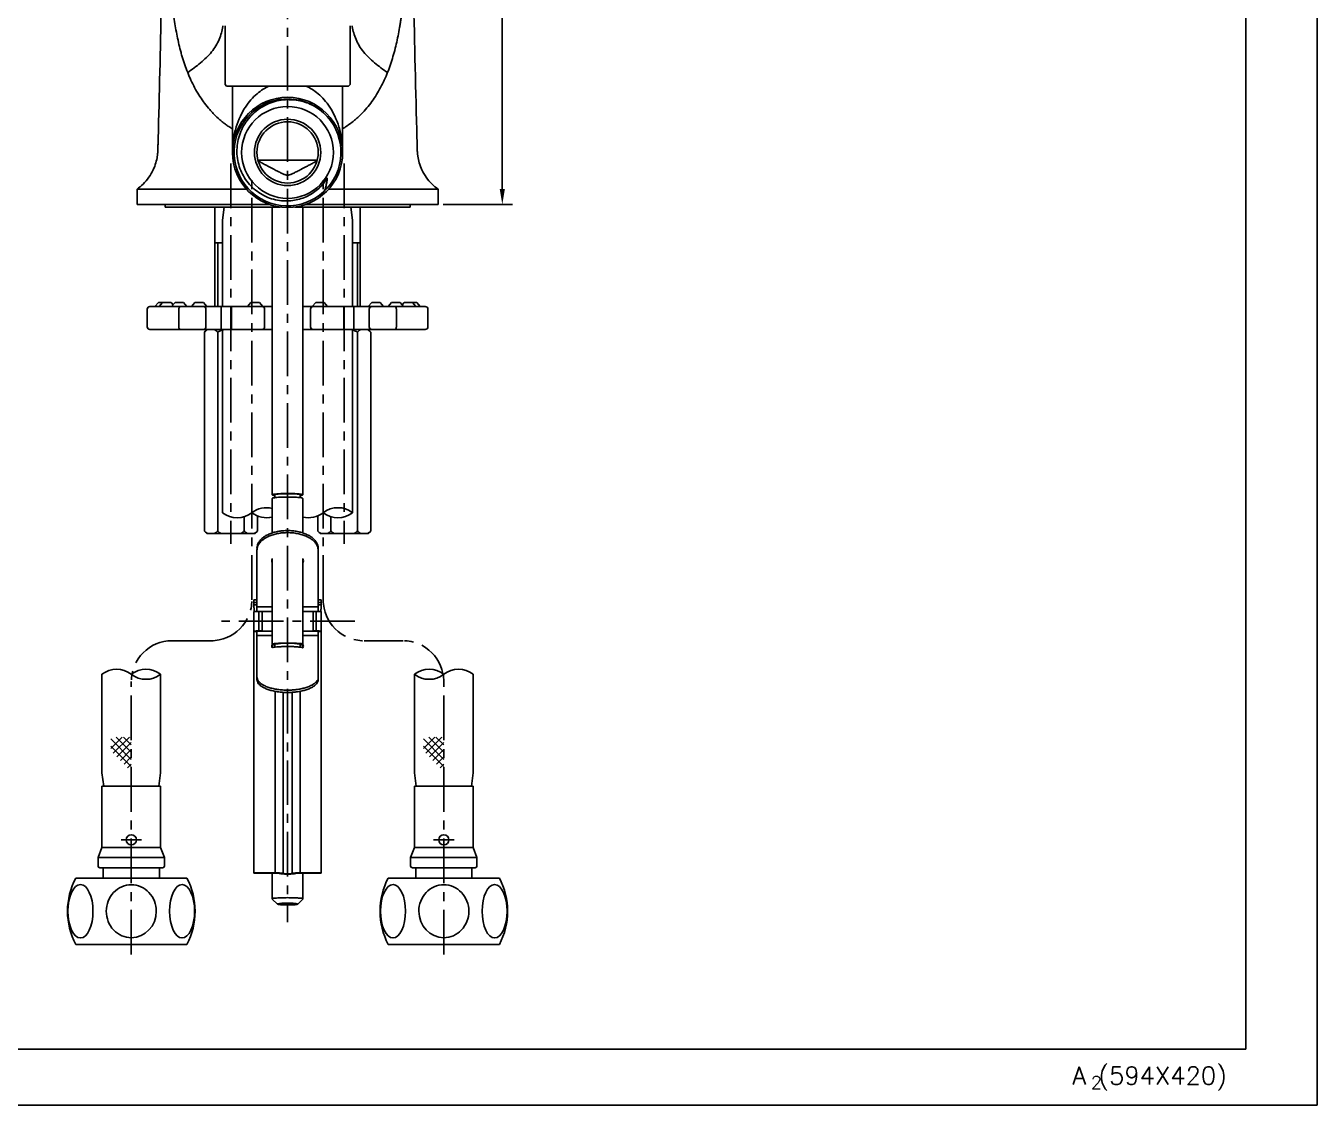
# Model space of a CAD drawing. Extents: x 2371 to 2965, y -1245 to -825.
# Drawn here: x 2711.9 to 2965, y -1245 to -1033.5 of the extents above; entities that cross this region are included whole.
import ezdxf

# ---------------------------------------------------------------- set-up
doc = ezdxf.new("R2010")
doc.units = 0
doc.header["$LTSCALE"] = 7
doc.header["$MEASUREMENT"] = 0
doc.linetypes.add('CENTER', pattern=[2, 1.25, -0.25, 0.25, -0.25])
doc.layers.get('0').update_dxf_attribs({"color": 2, "linetype": 'CONTINUOUS'})
for name, color, linetype in [('CL', 1, 'CENTER'), ('D', 2, 'CONTINUOUS'), ('DIM', 2, 'CONTINUOUS'), ('DWG', 7, 'CONTINUOUS')]:
    doc.layers.add(name, color=color, linetype=linetype)
doc.styles.add('GHS', font='ROMANS', dxfattribs={"bigfont": 'GHS'})

# ---------------------------------------------------------------- blocks, each defined once
blk = doc.blocks.new('BORDER')
for p, q in [((1.00000000000004, 0), (1.00000000000004, 1.00000000000004)), ((0, 0), (1.00000000000004, 0))]:
    blk.add_line(p, q)
blk = doc.blocks.new('양식')
at = {"color": 4}
for p, q in [((1768.000000906221, 385.9999992715987), (1768.000000906221, 10.99999927159865)), ((1768.000000906221, 10.99999927159865), (1219.000000906221, 10.99999927159865))]:
    blk.add_line(p, q, dxfattribs=at)
at = {"xscale": 594, "yscale": 420, "zscale": 594}
blk.add_blockref('BORDER', (1188.000000906221, -7.28401346350438e-07), dxfattribs=at)
at = {"color": 7, "style": 'GHS'}
for s, height, p in [('A (594X420)', 3.5, (1734.013847152984, 4.026903004543783)), ('2', 2.5, (1737.667529267826, 3.194927839217144))]:
    blk.add_text(s, height=height, dxfattribs=at).set_placement(p)

msp = doc.modelspace()

# ---------------------------------------------------------------- linework, layer by layer
at = {"color": 0}
for p, q in [((2751.244612387499, -1045.31826558998), (2750.9446123875, -1045.01826558998)), ((2763.194612387505, -1045.318265589981), (2751.244612387499, -1045.31826558998)), ((2763.194612387505, -1045.318265589982), (2775.144612387501, -1045.31826558998)), ((2775.144612387501, -1045.31826558998), (2775.4446123875, -1045.01826558998))]:
    msp.add_line(p, q, dxfattribs=at)
at = {"color": 2}
for p, q in [((2728.567092754683, -1175.086520610413), (2730.774804635183, -1172.878808729913)), ((2728.567092754683, -1173.249018512196), (2732.567398375145, -1177.249324132659)), ((2729.02282953979, -1176.044997387678), (2732.189018197555, -1172.878808729913)), ((2729.611096534773, -1172.878808729913), (2732.567398375145, -1175.835110570286)), ((2729.729936320976, -1176.752104168865), (2732.567398375145, -1173.914642114696)), ((2731.025310097146, -1172.878808729913), (2732.567398375145, -1174.420897007913)), ((2732.439523659519, -1172.878808729913), (2732.567398375145, -1173.006683445539)), ((2789.821455207714, -1175.08652061042), (2792.029167088214, -1172.87880872992)), ((2789.821455207714, -1173.249018512204), (2793.821760828177, -1177.249324132667)), ((2790.277191992822, -1176.044997387686), (2793.443380650587, -1172.87880872992)), ((2790.865458987804, -1172.87880872992), (2793.821760828177, -1175.835110570294)), ((2790.984298774008, -1176.752104168873), (2793.821760828177, -1173.914642114704)), ((2792.279672550178, -1172.87880872992), (2793.821760828177, -1174.42089700792)), ((2793.693886112551, -1172.87880872992), (2793.821760828177, -1173.006683445547)), ((2728.567092754683, -1174.663232074568), (2732.567398375145, -1178.663537695031)), ((2730.437043102163, -1177.459210950052), (2732.567398375145, -1175.328855677069)), ((2731.144149883349, -1178.166317731238), (2732.567398375145, -1176.743069239443)), ((2789.821455207714, -1174.663232074576), (2793.821760828177, -1178.663537695038)), ((2791.691405555194, -1177.45921095006), (2793.821760828177, -1175.328855677077)), ((2792.398512336381, -1178.166317731246), (2793.821760828177, -1176.743069239451)), ((2731.851256664536, -1178.873424512425), (2732.567398375145, -1178.157282801816)), ((2793.105619117568, -1178.873424512433), (2793.821760828177, -1178.157282801824)), ((2732.558363445723, -1179.580531293612), (2732.567398375145, -1179.571496364188)), ((2793.812725898754, -1179.58053129362), (2793.821760828177, -1179.571496364195))]:
    msp.add_line(p, q, dxfattribs=at)
at = {"linetype": 'CENTER'}
for p, q in [((2734.567398375133, -1193.000689768502), (2730.567398375133, -1193.000689768502)), ((2791.821760828175, -1193.000689768502), (2795.821760828175, -1193.000689768502))]:
    msp.add_line(p, q, dxfattribs=at)
for centre, start, end in [((2759.069872349648, -1132.614335749108), 76.1070435482028, 127.863174360758), ((2773.069872349648, -1132.614335749108), 52.13682563924206, 127.863174360758), ((2753.316200235635, -1125.21548157723), 232.193698396211, 307.9200471177276), ((2759.069872349648, -1125.218333528446), 232.1368256392421, 283.8929564517972), ((2767.319872349649, -1125.218333528446), 256.0993403016381, 307.8631743607579), ((2773.069872349648, -1125.218333528446), 232.1368256392421, 307.8631743607579), ((2729.692398375133, -1164.272975651974), 52.13682563924206, 127.863174360758), ((2735.442398375133, -1164.272975651974), 52.13682563908324, 127.863174360758), ((2735.442398375133, -1156.876973431312), 232.1368256392421, 307.8631743609167), ((2790.946760828175, -1164.272975651974), 52.13682563924206, 127.8631743609168), ((2790.946760828175, -1156.876973431312), 232.1368256390832, 307.8631743607579), ((2796.696760828175, -1164.272975651974), 52.13682563924206, 127.863174360758)]:
    msp.add_arc(centre, 4.684104739649618, start, end)
at = {"layer": 'CL'}
for p, q in [((2763.194618536636, -939.4356596024156), (2763.194566684336, -1209.137588050279)), ((2752.094566684336, -1060.518224943706), (2752.094566684336, -1135.018224943706)), ((2756.194872349648, -1146.000993392019), (2756.194872349649, -1062.973943349446)), ((2770.194872349649, -1146.000993392019), (2770.194872349649, -1062.973943349446)), ((2774.294566684336, -1060.518224943706), (2774.294566684336, -1135.018224943706)), ((2776.385909692942, -1150.158218306455), (2750.22124234248, -1150.158218306455)), ((2748.194872349648, -1154.000993392019), (2740.567398375134, -1154.000993392019)), ((2778.194872349649, -1154.000993392019), (2785.821760828173, -1154.000993392019)), ((2732.567398375135, -1215.500689768502), (2732.567398375134, -1162.000993392019)), ((2793.821760828173, -1215.500689768502), (2793.821760828173, -1162.000993392019))]:
    msp.add_line(p, q, dxfattribs=at)
for centre, start, end in [((2748.194872349648, -1146.000993392019), 270, 0), ((2778.194872349649, -1146.000993392019), 180, 270), ((2740.567398375134, -1162.000993392019), 90, 180), ((2785.821760828173, -1162.000993392019), 0, 90)]:
    msp.add_arc(centre, 8, start, end, dxfattribs=at)
at = {"layer": 'D'}
for p, q in [((2805.285331395488, -1065.518224943706), (2805.285331395488, -945.1877269159065)), ((2793.689081030236, -1068.518224943706), (2807.285331395488, -1068.518224943706)), ((2749.494566684336, -1088.518224943706), (2749.494566684336, -1076.018224943706)), ((2776.894566684336, -1088.518224943706), (2776.894566684336, -1076.018224943706))]:
    msp.add_line(p, q, dxfattribs=at)
msp.add_solid([(2804.785331395488, -1065.518224943706), (2805.785331395488, -1065.518224943706), (2805.285331395488, -1068.518224943706)], dxfattribs=at)
at = {"layer": 'DWG', "color": 0}
for p, q in [((2750.9446123875, -1033.518224943706), (2750.9446123875, -1045.01826558998)), ((2775.4446123875, -1033.518224943706), (2775.4446123875, -1045.01826558998))]:
    msp.add_line(p, q, dxfattribs=at)
at = {"layer": 'DWG'}
for p, q in [((2752.394566684336, -1045.318265589983), (2752.394566684336, -1058.318219284906)), ((2773.994566684335, -1045.31826558998), (2773.994566684336, -1058.318218893306)), ((2757.386673849136, -1059.818224943707), (2769.002459519536, -1059.818224943707)), ((2733.700275206236, -1065.518224943706), (2733.700275206236, -1068.518224943706)), ((2755.149712426836, -1065.518224943706), (2733.700275206236, -1065.518224943706)), ((2792.688962230236, -1065.518224943706), (2771.239419652136, -1065.518224943706)), ((2792.688962230236, -1068.518224943706), (2792.688962230236, -1065.518224943706)), ((2759.654528471136, -1068.518224943706), (2733.700156406236, -1068.518224943706)), ((2739.194566684336, -1068.518224943706), (2739.194566684336, -1069.018224943706)), ((2761.750823374136, -1069.018224943706), (2739.194566684336, -1069.018224943706)), ((2748.944566684336, -1088.518224943706), (2748.944566684336, -1069.018224943706)), ((2750.794872349648, -1069.018224943706), (2750.444872349649, -1071.616301155059)), ((2760.194566684336, -1069.018224943706), (2760.194566684336, -1125.416709196807)), ((2787.194566684336, -1069.018224943706), (2764.638305798536, -1069.018224943706)), ((2766.194566684336, -1069.018224943706), (2766.194566684336, -1125.416709196807)), ((2792.689081030236, -1068.518224943706), (2766.734620848136, -1068.518224943706)), ((2775.594872349649, -1069.018224943706), (2775.944872349649, -1071.616301155059)), ((2777.444566684336, -1088.518224943706), (2777.444566684336, -1069.018224943706)), ((2787.194566684336, -1068.518224943706), (2787.194566684336, -1069.018224943706)), ((2750.444872349649, -1071.616301155059), (2750.444872349649, -1088.518224943706)), ((2775.944872349648, -1071.616301155059), (2775.944872349649, -1088.518224943706)), ((2750.444872349649, -1076.018224943706), (2748.944566684336, -1076.018224943706)), ((2777.444566684336, -1076.018224943706), (2775.944872349648, -1076.018224943706)), ((2737.194566684336, -1088.518224943706), (2737.865846389336, -1087.718224943706)), ((2738.645955236936, -1087.718224943706), (2737.865846389336, -1087.718224943706)), ((2738.029383940336, -1088.518224943706), (2738.700663645236, -1087.718224943706)), ((2738.700753076736, -1087.718224943706), (2740.358014803836, -1087.718224943706)), ((2740.753164115936, -1088.189038975707), (2740.358104235336, -1087.718224943706)), ((2740.476944291636, -1088.518224943706), (2741.148223996636, -1087.718224943706)), ((2741.148509452036, -1087.718224943706), (2742.805379131236, -1087.718224943706)), ((2743.476944291636, -1088.518224943706), (2742.805664586736, -1087.718224943706)), ((2744.370450545336, -1088.518224943706), (2745.041730250236, -1087.718224943706)), ((2745.041890593136, -1087.718224943706), (2746.699010497436, -1087.718224943706)), ((2747.370450545336, -1088.518224943706), (2746.699170840336, -1087.718224943706)), ((2755.353500079336, -1088.518224943706), (2756.024779784336, -1087.718224943706)), ((2756.024940127236, -1087.718224943706), (2757.682060031536, -1087.718224943706)), ((2758.353500079336, -1088.518224943706), (2757.682220374436, -1087.718224943706)), ((2768.035633289336, -1088.518224943706), (2768.706912994336, -1087.718224943706)), ((2768.707073337236, -1087.718224943706), (2770.364193241536, -1087.718224943706)), ((2771.035633289336, -1088.518224943706), (2770.364353584436, -1087.718224943706)), ((2779.018682823436, -1088.518224943706), (2779.689962528336, -1087.718224943706)), ((2779.690122871336, -1087.718224943706), (2781.347242775636, -1087.718224943706)), ((2782.018682823436, -1088.518224943706), (2781.347403118536, -1087.718224943706)), ((2782.912189077136, -1088.518224943706), (2783.583468782036, -1087.718224943706)), ((2783.583754237536, -1087.718224943706), (2785.240623916636, -1087.718224943706)), ((2785.912189077136, -1088.518224943706), (2785.240909372136, -1087.718224943706)), ((2785.635969252736, -1088.189038975707), (2786.031029133436, -1087.718224943706)), ((2786.031118564936, -1087.718224943706), (2788.523286979436, -1087.718224943706)), ((2788.359749428436, -1088.518224943706), (2787.688469723536, -1087.718224943706)), ((2789.194566684336, -1088.518224943706), (2788.523286979436, -1087.718224943706)), ((2735.694566684336, -1092.518224943706), (2735.694566684336, -1089.018224943706)), ((2760.194566684336, -1088.518224943706), (2736.195768659736, -1088.518224943706)), ((2741.868036072136, -1089.018224943706), (2741.868036072136, -1092.518224943706)), ((2747.194566684336, -1089.018224943706), (2747.194566684336, -1092.518224943706)), ((2750.194566684336, -1093.018224943706), (2750.194566684336, -1088.518224943706)), ((2752.194566684336, -1093.018224943706), (2752.194566684336, -1088.518224943706)), ((2758.694566684336, -1092.518224943706), (2758.694566684336, -1089.018224943706)), ((2790.193407536936, -1088.518224943706), (2766.194566684336, -1088.518224943706)), ((2767.694566684336, -1092.518224943706), (2767.694566684336, -1089.018224943706)), ((2774.194566684336, -1093.018224943706), (2774.194566684336, -1088.518224943706)), ((2776.194566684336, -1093.018224943706), (2776.194566684336, -1088.518224943706)), ((2779.194566684336, -1092.518224943706), (2779.194566684336, -1089.018224943706)), ((2784.521097296636, -1092.518224943706), (2784.521097296636, -1089.018224943706)), ((2790.694566684336, -1092.518224943706), (2790.694566684336, -1089.018224943706)), ((2736.195768659736, -1093.018224943706), (2760.194566684336, -1093.018224943706)), ((2746.898414261636, -1093.518224943706), (2747.398414261636, -1093.018224943706)), ((2750.444872349649, -1093.018224943706), (2750.444872349649, -1128.916334638778)), ((2766.194566684336, -1093.018224943706), (2790.193407536936, -1093.018224943706)), ((2775.944872349648, -1093.018224943706), (2775.944872349648, -1128.916334638777)), ((2779.490719107036, -1093.518224943706), (2778.990719107036, -1093.018224943706)), ((2746.898414261636, -1132.518224943706), (2746.898414261636, -1093.518224943706)), ((2749.496490473036, -1132.518224943706), (2749.496490473036, -1093.518224943706)), ((2776.892642895736, -1132.518224943706), (2776.892642895736, -1093.518224943706)), ((2779.490719107036, -1132.518224943706), (2779.490719107036, -1093.518224943706)), ((2760.194566684336, -1126.114045485406), (2760.194566684336, -1132.869550200425)), ((2760.694566684336, -1125.970181882007), (2760.694566684336, -1125.416709196807)), ((2765.694566684336, -1125.970181882007), (2765.694566684336, -1125.416709196807)), ((2766.194566684336, -1126.114045485406), (2766.194566684336, -1132.869550200422)), ((2754.692678533375, -1132.518224943708), (2754.692678533375, -1129.696576424128)), ((2757.290754744676, -1132.518224943706), (2757.290754744676, -1129.551649334998)), ((2769.098414261636, -1132.518224943706), (2769.098414261636, -1129.551649334998)), ((2771.696490472937, -1132.518224943708), (2771.696490472937, -1129.696576424128)), ((2747.398414261636, -1133.018224943706), (2746.898414261636, -1132.518224943706)), ((2747.398480934636, -1133.018224943706), (2752.094566684335, -1133.018224943706)), ((2752.094602321975, -1133.018224943706), (2756.790688071776, -1133.018224943706)), ((2756.790754744676, -1133.018224943706), (2757.290754744676, -1132.518224943706)), ((2769.598414261636, -1133.018224943706), (2769.098414261636, -1132.518224943706)), ((2774.294566684337, -1133.018224943706), (2769.598480934535, -1133.018224943706)), ((2774.294566684337, -1133.018224943706), (2778.990652434136, -1133.018224943706)), ((2778.990719107036, -1133.018224943706), (2779.490719107036, -1132.518224943706)), ((2757.194566684336, -1148.250181637505), (2757.194566684336, -1136.259530678205)), ((2769.194566684336, -1136.259530678205), (2769.194566684336, -1148.250181637505)), ((2760.194566684336, -1137.908013900418), (2760.194566684336, -1155.402169609306)), ((2766.194566684336, -1137.908013900418), (2766.194566684336, -1155.402169609306)), ((2760.194566684336, -1140.758107547407), (2760.194566684336, -1154.704833320706)), ((2766.194566684336, -1140.758107547407), (2766.194566684336, -1154.704833320706)), ((2756.594566684336, -1145.991071483304), (2757.194566684336, -1145.991071483304)), ((2756.594566684336, -1145.991071483304), (2756.594566684336, -1147.287970617305)), ((2756.594566684336, -1146.482562709905), (2757.194566684336, -1146.482562709905)), ((2769.194566684336, -1145.991071483304), (2769.794566684336, -1145.991071483304)), ((2769.194566684336, -1146.482562709905), (2769.794566684336, -1146.482562709905)), ((2769.794566684336, -1145.991071483304), (2769.794566684336, -1147.287970617305)), ((2756.594566684336, -1146.979294474805), (2757.194566684336, -1146.979294474805)), ((2756.605880687736, -1148.316967219705), (2756.605880687736, -1152.147634155905)), ((2757.194566684336, -1147.388870497005), (2760.194566684336, -1147.388870497005)), ((2758.194566684336, -1148.242884838304), (2757.594566684336, -1148.242884838304)), ((2757.594566684336, -1148.242884838304), (2757.594566684336, -1152.073551774605)), ((2758.194566684336, -1152.125845220205), (2758.194566684336, -1148.242884838304)), ((2758.194566684336, -1148.295178284005), (2760.194566684336, -1148.295178284005)), ((2766.194566684336, -1147.388870497005), (2769.194566684336, -1147.388870497005)), ((2766.194566684336, -1148.295178284005), (2768.194566684336, -1148.295178284005)), ((2768.194566684336, -1152.125845220205), (2768.194566684336, -1148.242884838304)), ((2768.794566684336, -1148.242884838304), (2768.194566684336, -1148.242884838304)), ((2768.794566684336, -1152.073551774605), (2768.794566684336, -1148.242884838304)), ((2769.194566684336, -1146.979294474805), (2769.794566684336, -1146.979294474805)), ((2769.783252681036, -1152.147634155905), (2769.783252681036, -1148.316967219705)), ((2756.594566684336, -1152.169423091605), (2756.594566684336, -1199.540964696605)), ((2756.594566684336, -1152.169423091605), (2757.194566684336, -1152.169423091605)), ((2757.194566684336, -1152.125845220205), (2760.194566684336, -1152.125845220205)), ((2757.194566684336, -1161.598387343505), (2757.194566684336, -1152.125845220205)), ((2757.194566684336, -1152.944997264505), (2760.194566684336, -1152.944997264505)), ((2757.594566684336, -1152.073551774605), (2758.194566684336, -1152.073551774605)), ((2766.194566684336, -1152.125845220205), (2769.194566684336, -1152.125845220205)), ((2766.194566684336, -1152.944997264505), (2769.194566684336, -1152.944997264505)), ((2768.194566684336, -1152.073551774605), (2768.794566684336, -1152.073551774605)), ((2769.194566684336, -1152.125845220205), (2769.194566684336, -1161.598387343505)), ((2769.711081823336, -1152.169423091605), (2769.194566684336, -1152.169423091605)), ((2769.794566684336, -1152.169423091605), (2769.783252681036, -1152.169423091605)), ((2769.794566684336, -1199.540964696605), (2769.794566684336, -1152.169423091605)), ((2760.694566684336, -1155.258306005906), (2760.694566684336, -1154.704833320706)), ((2765.694566684336, -1155.258306005906), (2765.694566684336, -1154.704833320706)), ((2726.817398375134, -1160.574974541642), (2726.817398375133, -1179.90261355715)), ((2738.317398375136, -1160.574974541642), (2738.317398375137, -1179.90261355715)), ((2788.071760828172, -1160.574974541642), (2788.071760828171, -1179.90261355715)), ((2799.571760828174, -1160.574974541642), (2799.571760828175, -1179.90261355715)), ((2760.745085738203, -1163.913165817959), (2760.745076941636, -1199.488671251004)), ((2762.312759325377, -1164.106573346784), (2762.312750376936, -1199.600230601705)), ((2764.076391940177, -1164.106572223299), (2764.076382991736, -1199.600230601705)), ((2765.644065223704, -1163.913162493631), (2765.644056427136, -1199.488671251004)), ((2727.167398375133, -1182.500689768502), (2726.817398375133, -1179.90261355715)), ((2737.967398375136, -1182.500689768502), (2738.317398375137, -1179.90261355715)), ((2788.421760828172, -1182.500689768502), (2788.071760828171, -1179.90261355715)), ((2799.221760828174, -1182.500689768502), (2799.571760828175, -1179.90261355715)), ((2726.817398375133, -1194.500689768502), (2726.817398375133, -1182.500689768502)), ((2726.817398375133, -1182.500689768502), (2732.567398375133, -1182.500689768502)), ((2738.317398375135, -1182.500689768502), (2732.567398375135, -1182.500689768502)), ((2738.317398375135, -1194.500689768502), (2738.317398375135, -1182.500689768502)), ((2788.071760828173, -1182.500689768502), (2793.821760828173, -1182.500689768502)), ((2788.071760828173, -1194.500689768502), (2788.071760828173, -1182.500689768502)), ((2799.571760828175, -1182.500689768502), (2793.821760828175, -1182.500689768502)), ((2799.571760828175, -1194.500689768502), (2799.571760828175, -1182.500689768502)), ((2726.067398375133, -1196.500689768502), (2726.817398375133, -1194.500689768502)), ((2726.817398375133, -1194.500689768502), (2732.567398375133, -1194.500689768502)), ((2738.317398375135, -1194.500689768502), (2732.567398375135, -1194.500689768502)), ((2739.067398375135, -1196.500689768502), (2738.317398375135, -1194.500689768502)), ((2787.321760828173, -1196.500689768502), (2788.071760828173, -1194.500689768502)), ((2788.071760828173, -1194.500689768502), (2793.821760828173, -1194.500689768502)), ((2799.571760828175, -1194.500689768502), (2793.821760828175, -1194.500689768502)), ((2800.321760828175, -1196.500689768502), (2799.571760828175, -1194.500689768502)), ((2726.067398375133, -1198.150689768502), (2726.067398375133, -1196.500689768502)), ((2726.067398375133, -1196.500689768502), (2732.567398375133, -1196.500689768502)), ((2739.067398375135, -1196.500689768502), (2732.567398375135, -1196.500689768502)), ((2739.067398375135, -1198.150689768502), (2739.067398375135, -1196.500689768502)), ((2787.321760828173, -1196.500689768502), (2793.821760828173, -1196.500689768502)), ((2787.321760828173, -1198.150689768502), (2787.321760828173, -1196.500689768502)), ((2800.321760828175, -1196.500689768502), (2793.821760828175, -1196.500689768502)), ((2800.321760828175, -1198.150689768502), (2800.321760828175, -1196.500689768502)), ((2726.417398375133, -1198.500689768502), (2732.567398375133, -1198.500689768502)), ((2727.067398375132, -1200.500689768502), (2727.067398375133, -1198.500689768502)), ((2727.067398375133, -1198.500689768502), (2732.567398375133, -1198.500689768502)), ((2738.067398375135, -1198.500689768502), (2732.567398375135, -1198.500689768502)), ((2738.717398375135, -1198.500689768502), (2732.567398375135, -1198.500689768502)), ((2738.067398375135, -1200.500689768502), (2738.067398375135, -1198.500689768502)), ((2760.745076941636, -1199.488671251004), (2756.594566684336, -1199.488671251004)), ((2756.594566684336, -1199.540964696605), (2760.745076941636, -1199.540964696605)), ((2760.194569758894, -1199.540964696605), (2760.194572891945, -1204.603951174433)), ((2769.794566684336, -1199.488671251004), (2765.644056427136, -1199.488671251004)), ((2765.644056427136, -1199.540964696605), (2769.794566684336, -1199.540964696605)), ((2766.194569758895, -1199.540964696605), (2766.194572891945, -1204.603951174433)), ((2787.671760828173, -1198.500689768502), (2793.821760828173, -1198.500689768502)), ((2788.321760828173, -1198.500689768502), (2793.821760828173, -1198.500689768502)), ((2788.321760828173, -1200.500689768502), (2788.321760828173, -1198.500689768502)), ((2799.971760828175, -1198.500689768502), (2793.821760828175, -1198.500689768502)), ((2799.321760828175, -1198.500689768502), (2793.821760828175, -1198.500689768502)), ((2799.321760828176, -1200.500689768502), (2799.321760828175, -1198.500689768502)), ((2732.567398375133, -1200.500689768502), (2721.667801607496, -1200.500689768502)), ((2743.466995142772, -1200.500689768502), (2732.567398375135, -1200.500689768502)), ((2782.922164060536, -1200.500689768502), (2793.821760828173, -1200.500689768502)), ((2793.821760828175, -1200.500689768502), (2804.721357595812, -1200.500689768502)), ((2760.206076346245, -1204.626826592733), (2761.202241861546, -1205.615396151433)), ((2766.183069437745, -1204.626826592733), (2765.186903922445, -1205.615396151433)), ((2732.567398375133, -1213.500689768502), (2721.667801607496, -1213.500689768502)), ((2743.466995142772, -1213.500689768502), (2732.567398375135, -1213.500689768502)), ((2782.922164060536, -1213.500689768502), (2793.821760828173, -1213.500689768502)), ((2793.821760828175, -1213.500689768502), (2804.721357595812, -1213.500689768502))]:
    msp.add_line(p, q, dxfattribs=at)
for centre, radius in [((2763.194566684336, -1058.318224943707), 10.8), ((2763.194566684336, -1058.318224943707), 9), ((2763.194566684336, -1058.318224943707), 6.5), ((2763.194566684336, -1058.318224943707), 6), ((2732.567398375133, -1193.000689768503), 1), ((2793.821760828175, -1193.000689768503), 1)]:
    msp.add_circle(centre, radius, dxfattribs=at)
for centre, radius, start, end in [((2763.194566684336, -1058.318224943707), 10.4775, 59.89593894479062, 59.39299545240872), ((2736.194566684336, -1089.018224943706), 0.5, 90, 180), ((2746.694566684336, -1089.018224943706), 0.5, 0, 90), ((2758.194566684336, -1089.018224943706), 0.5, 0, 90), ((2768.194566684336, -1089.018224943706), 0.5, 90, 180), ((2779.694566684336, -1089.018224943706), 0.5, 90, 180), ((2790.194566684336, -1089.018224943706), 0.5, 0, 90), ((2736.194566684336, -1092.518224943706), 0.5, 180, 270), ((2746.694566684336, -1092.518224943706), 0.5, 270, 0), ((2758.194566684336, -1092.518224943706), 0.5, 270, 0), ((2768.194566684336, -1092.518224943706), 0.5, 180, 270), ((2779.694566684336, -1092.518224943706), 0.5, 180, 270), ((2790.194566684336, -1092.518224943706), 0.5, 270, 0), ((2726.417398375133, -1198.150689768503), 0.35, 180, 270), ((2738.717398375135, -1198.150689768503), 0.35, 270, 0), ((2787.671760828173, -1198.150689768503), 0.35, 180, 270), ((2799.971760828175, -1198.150689768503), 0.35, 270, 0), ((2734.067398375133, -1207.000689768503), 14, 152.3359955038393, 180), ((2731.067398375135, -1207.000689768503), 14, 0, 27.66400449616068), ((2795.321760828173, -1207.000689768503), 14, 152.3359955038393, 180), ((2792.321760828175, -1207.000689768503), 14, 0, 27.66400449616068), ((2734.067398375133, -1207.000689768502), 14, 180, 207.6640044961607), ((2731.067398375135, -1207.000689768502), 14, 332.3359955038393, 0), ((2795.321760828173, -1207.000689768502), 14, 180, 207.6640044961607), ((2792.321760828175, -1207.000689768502), 14, 332.3359955038393, 0)]:
    msp.add_arc(centre, radius, start, end, dxfattribs=at)
for centre, major_axis, ratio, start_param, end_param in [((2722.608106231613, -1207.000689768502), (4.547473508864641e-13, 5.231752757552499), 0.4681967700493851, 4.712388980384687, 7.85398163397448), ((2732.567398375134, -1207.000689768502), (-1.318333380983948e-12, 5.196152422706746), 0.9428090415820347, -3.61932706027801e-13, 1.57079632679457), ((2783.862468684652, -1207.000689768502), (0, 5.231752757552499), 0.4681967700494286, 4.71238898038469, 7.853981633974483), ((2793.821760828173, -1207.000689768502), (-1.155511329946169e-13, 5.196152422706746), 0.9428090415820347, -2.353672812205332e-14, 1.570796326794876), ((2732.567398375135, -1207.000689768502), (1.250053166032675e-12, 5.196152422706746), 0.9428090415820347, 3.141592653590048, 4.712388980384916), ((2742.526690518656, -1207.000689768502), (0, -5.231752757552385), 0.4681967700494387, 4.71238898038469, 7.853981633974483), ((2793.821760828174, -1207.000689768502), (4.727091804324917e-14, 5.196152422706746), 0.9428090415820347, 3.141592653589709, 4.712388980384633), ((2803.781052971695, -1207.000689768504), (-4.547473508864641e-13, -5.231752757552385), 0.4681967700493953, 4.712388980384687, 7.85398163397448)]:
    msp.add_ellipse(centre, major_axis=major_axis, ratio=ratio, start_param=start_param, end_param=end_param, dxfattribs=at)
at = {"layer": 'DWG', "extrusion": (0, 0, -1)}
for centre, major_axis, ratio, start_param, end_param in [((2732.567398375135, -1207.000689768502), (1.155511329946169e-13, 5.196152422706746), 0.9428090415820347, -2.353672812205332e-14, 1.570796326794876), ((2742.526690518656, -1207.000689768502), (0, 5.231752757552499), 0.4681967700494286, 4.71238898038469, 7.853981633974483), ((2793.821760828174, -1207.000689768502), (1.318333380983948e-12, 5.196152422706746), 0.9428090415820347, -3.61932706027801e-13, 1.57079632679457), ((2803.781052971695, -1207.000689768502), (-4.547473508864641e-13, 5.231752757552499), 0.4681967700493851, 4.712388980384687, 7.85398163397448), ((2722.608106231613, -1207.000689768504), (4.547473508864641e-13, -5.231752757552385), 0.4681967700493953, 4.712388980384687, 7.85398163397448), ((2732.567398375134, -1207.000689768502), (-4.727091804324917e-14, 5.196152422706746), 0.9428090415820347, 3.141592653589709, 4.712388980384633), ((2783.862468684652, -1207.000689768502), (0, -5.231752757552385), 0.4681967700494387, 4.71238898038469, 7.853981633974483), ((2793.821760828173, -1207.000689768502), (-1.250053166032675e-12, 5.196152422706746), 0.9428090415820347, 3.141592653590048, 4.712388980384916)]:
    msp.add_ellipse(centre, major_axis=major_axis, ratio=ratio, start_param=start_param, end_param=end_param, dxfattribs=at)
at = {"layer": 'DWG'}
for points in [[(2738.934544208336, -979.0224899516065), (2738.815862653036, -1003.696760783507), (2738.451409003236, -1029.492531760706), (2737.830041750336, -1055.592611562907)], [(2788.559195479436, -1055.592634684006), (2787.904860773136, -1027.716616469806), (2787.557350228036, -1001.927105407606), (2787.454704170936, -979.0482511540065)], [(2741.722208982736, -1036.356268778906), (2741.393438084036, -1034.729388782906), (2741.112638161236, -1033.098273667006), (2740.867719292436, -1031.415251825206), (2740.663407315436, -1029.744612398307)], [(2785.805808553536, -1028.914568991506), (2785.623298290236, -1030.553786177006), (2785.519294423736, -1031.369017118707), (2785.401473322836, -1032.214878313406), (2785.274881219436, -1033.055892050606), (2785.143240686536, -1033.860925642606), (2784.840601100436, -1035.491062376806)], [(2750.529204832736, -1033.519213728807), (2750.510259350036, -1033.639883861906), (2750.228518464236, -1034.914307447807), (2749.778014472436, -1036.185967326506), (2749.138222985036, -1037.427687041406), (2748.306516388636, -1038.617482165206), (2747.291660329136, -1039.737584585806), (2746.130096712736, -1040.781899421406), (2743.616246222036, -1042.667368716606)], [(2775.859996324365, -1033.519213728807), (2775.878941807065, -1033.639883861906), (2776.160682692865, -1034.914307447807), (2776.611186684665, -1036.185967326506), (2777.250978172065, -1037.427687041406), (2778.082684768465, -1038.617482165206), (2779.097540827965, -1039.737584585806), (2780.259104444365, -1040.781899421406), (2782.772954935065, -1042.667368716606)], [(2743.616260247136, -1042.667664764206), (2743.048506855436, -1041.140426209007), (2742.789274630936, -1040.361480598106), (2742.544241127136, -1039.567725734406), (2742.315077525936, -1038.767640254406), (2742.103107689136, -1037.968775199506), (2741.722213476336, -1036.356267797207)], [(2784.840525653236, -1035.491047300806), (2784.486878209336, -1037.127832113106), (2784.084520472836, -1038.720227061106), (2783.615662881236, -1040.319014478506), (2783.087743195136, -1041.869262298907), (2782.492745041336, -1043.378043386406), (2781.806523925036, -1044.876972959306), (2781.046923125336, -1046.307625138407), (2780.201484987936, -1047.673045649706), (2779.255656126136, -1048.984327994906), (2778.220463198536, -1050.209405844907), (2777.086095940736, -1051.352371559706), (2776.490848507936, -1051.883719718506), (2775.872564733236, -1052.390055121206), (2774.552141047636, -1053.336886468406), (2773.995399317236, -1053.689071020706)], [(2746.696796282336, -1048.379979793906), (2745.792828815136, -1047.025801197507), (2744.984148015736, -1045.621215328707), (2744.259062179336, -1044.161860015506), (2743.616283716036, -1042.667655300206)], [(2752.393536331436, -1053.713363879006), (2751.857563865336, -1053.376377868507), (2751.177765411436, -1052.911866698606), (2750.553999898136, -1052.442802892806), (2749.934348134436, -1051.933772020807), (2748.741356749736, -1050.817686215207), (2748.189184572236, -1050.231514818307), (2747.671042780736, -1049.636620060807), (2746.696753874036, -1048.380010452807)], [(2763.194566684336, -1047.980111598806), (2761.526430692436, -1048.158612710206), (2759.914208599536, -1048.604003619507), (2758.392079791036, -1049.307835349307), (2757.015049180936, -1050.243885571007), (2755.805497977636, -1051.396487807406), (2754.799635669836, -1052.736206043406), (2754.036629639736, -1054.207200134407), (2753.530208661436, -1055.766287825606), (2753.284206645836, -1057.406895970707), (2753.314935083636, -1059.072314995007), (2753.619985273036, -1060.693433990906), (2754.178505591336, -1062.214215925706), (2754.975735380936, -1063.616929771906), (2755.998381334236, -1064.875171975506), (2757.209595816036, -1065.941604949207), (2758.570572413436, -1066.786858422407), (2760.059856357836, -1067.397432894207), (2761.617347333036, -1067.748862379806), (2763.194566684336, -1067.836604430906)], [(2768.529150602236, -1049.300452454206), (2767.269361481736, -1048.703330431706), (2765.936175132736, -1048.278147706606), (2764.565404530036, -1048.036509242206), (2763.194566684336, -1047.980111598806)], [(2737.777060573436, -1057.672524581707), (2737.767930129736, -1057.889904804606), (2737.753535382036, -1058.201448197007), (2737.724665934836, -1058.565075845607), (2737.708282242336, -1058.716140946007)], [(2737.830084552636, -1055.592611934306), (2737.813246755136, -1056.234279719107), (2737.790766323836, -1057.141052452406), (2737.776252849136, -1057.672493482906)], [(2788.612983280836, -1057.672056847106), (2788.598435643736, -1057.139456809407), (2788.576034899836, -1056.236016301106), (2788.559154351836, -1055.592636523206)], [(2788.680946358436, -1058.715455214606), (2788.664440824736, -1058.563127780407), (2788.635672048636, -1058.200329662406), (2788.621295365536, -1057.889145760206), (2788.612219788936, -1057.672086567007)], [(2737.667844187636, -1059.065445898907), (2737.385511475436, -1060.334746772807), (2736.849015498236, -1061.747419926606), (2736.018204550436, -1063.179620700907), (2734.866565001336, -1064.539927489606), (2733.700235108836, -1065.518168606206)], [(2737.708408527236, -1058.716139668406), (2737.707715684136, -1058.722443500207), (2737.694165739336, -1058.845619655106), (2737.680422865136, -1058.963482783807), (2737.666370781136, -1059.065233045407)], [(2768.968820696436, -1059.948559450607), (2768.219380286236, -1060.375022399807), (2767.543972102436, -1060.748384546306), (2766.936586235436, -1061.075371859406), (2766.390995472936, -1061.362661639206), (2765.901347977236, -1061.616159609006), (2765.462210406336, -1061.840666858006), (2765.068401901636, -1062.039804289107), (2764.714680126536, -1062.216146262706), (2764.395564086436, -1062.371297600107), (2764.106279606836, -1062.505270252306), (2763.844337908936, -1062.615499797006), (2763.607611739736, -1062.697807117506), (2763.393858641236, -1062.747820833506), (2763.194655572836, -1062.764377363106), (2762.995466345936, -1062.747851957007), (2762.781740374836, -1062.697872059807), (2762.545029983936, -1062.615591213206), (2762.283085994936, -1062.505373758306), (2761.993792744536, -1062.371404157007), (2761.674665213436, -1062.216250871307), (2761.320941573536, -1062.039909879306), (2760.927133616836, -1061.840773961106), (2760.487989237936, -1061.616264410007), (2759.998328687736, -1061.362761153707), (2759.452715941636, -1061.075461642107), (2758.845298231836, -1060.748459200406), (2758.169838052436, -1060.375070030806), (2757.420312672336, -1059.948559450607)], [(2788.722865006836, -1059.064519690407), (2788.708766028036, -1058.962391680306), (2788.695082990436, -1058.845022707606), (2788.681575916336, -1058.722237581206), (2788.680829740836, -1058.715452820506)], [(2788.690781930536, -1059.051590821907), (2788.693101468936, -1059.052069136706), (2788.713798395336, -1059.057830615006), (2788.719665935436, -1059.060713104107), (2788.722552509336, -1059.063596252706), (2788.722757662336, -1059.064526045306)], [(2792.689001455736, -1065.518169841607), (2791.520733022636, -1064.537689855906), (2790.370398782836, -1063.178057514306), (2789.540281177236, -1061.746711460007), (2789.003970666836, -1060.334733124706), (2788.721436719736, -1059.064726853206)], [(2763.194566684336, -1067.836604430906), (2764.536655881736, -1067.704077595507), (2765.857863632236, -1067.378680334306), (2767.116329786436, -1066.867823987807), (2768.273266856936, -1066.191147082406), (2769.308810103036, -1065.368156104506), (2770.215357886536, -1064.409627646907), (2770.980292581236, -1063.326921745206)], [(2770.980292581236, -1063.326921745206), (2770.875072212136, -1064.183412133307), (2770.679760307936, -1065.056280908206), (2770.392595355836, -1065.931791092107)], [(2741.868036072136, -1089.018224943706), (2741.897552177436, -1088.826883209907), (2741.981606928336, -1088.664671532106), (2742.107403738636, -1088.556285167906), (2742.255791174136, -1088.518224943706)], [(2784.521097296636, -1089.018224943706), (2784.491581111036, -1088.826882960107), (2784.407526215236, -1088.664671241806), (2784.281729393636, -1088.556285041707), (2784.133342194536, -1088.518224943706)], [(2741.868036072136, -1092.518224943706), (2741.897552257636, -1092.709566927306), (2741.981607153536, -1092.871778645607), (2742.107403975036, -1092.980164845806), (2742.255791174136, -1093.018224943706)], [(2746.898414261636, -1093.518224943706), (2747.116807338036, -1093.314183769506), (2747.324807519636, -1093.148669264207), (2747.392615890936, -1093.101300932806)], [(2747.392615890936, -1093.101300932806), (2747.525915403136, -1093.018224943706)], [(2748.868989331536, -1093.018224943706), (2749.070871099136, -1093.149229150306), (2749.278883419036, -1093.314864573407), (2749.496490473036, -1093.518224943706)], [(2749.496490473036, -1093.518224943706), (2749.933276625736, -1093.314183769506), (2750.349276988936, -1093.148669264207), (2750.751492755936, -1093.018224943706)], [(2775.637640612836, -1093.018224943706), (2776.041404147936, -1093.149229150306), (2776.457428787836, -1093.314864573407), (2776.892642895736, -1093.518224943706)], [(2776.892642895736, -1093.518224943706), (2777.111035972136, -1093.314183769506), (2777.319036153736, -1093.148669264207), (2777.520144037136, -1093.018224943706)], [(2778.863217965636, -1093.018224943706), (2778.997126109936, -1093.101710985406)], [(2778.997126109936, -1093.101710985406), (2779.065099733236, -1093.149229150306), (2779.273112053136, -1093.314864573407), (2779.490719107036, -1093.518224943706)], [(2784.521097296636, -1092.518224943706), (2784.491581190636, -1092.709566679606), (2784.407526438436, -1092.871778357807), (2784.281729627936, -1092.980164720607), (2784.133342194536, -1093.018224943706)], [(2760.452623988436, -1125.304893305406), (2760.341397135436, -1125.335911379806), (2760.194566684336, -1125.416709196807)], [(2760.194566684336, -1125.416709196807), (2760.341397135436, -1125.497507013806), (2760.694226808736, -1125.564686476906)], [(2760.452623988436, -1126.002229594106), (2760.341397135436, -1126.033247668406), (2760.194566684336, -1126.114045485406)], [(2763.194566684336, -1125.155241968507), (2762.267515701236, -1125.168039085607), (2761.431210927536, -1125.205177765706), (2760.767515701236, -1125.263022616107), (2760.452623988436, -1125.304893305406)], [(2762.875468527236, -1125.854306447806), (2762.267515701236, -1125.865375374206), (2761.431210927536, -1125.902514054306), (2760.767515701236, -1125.960358904706), (2760.452623988436, -1126.002229594106)], [(2760.727211901036, -1125.416709196807), (2760.732547301836, -1125.378873107006), (2761.029503174936, -1125.307764518306), (2761.587597660136, -1125.249796265706), (2762.339516326036, -1125.211960176006), (2763.194566684336, -1125.198819839906)], [(2763.194566684336, -1125.852578257206), (2762.875468527236, -1125.854306447806)], [(2765.423991664336, -1125.246099809006), (2764.957922441236, -1125.205177765706), (2764.121617667536, -1125.168039085607), (2763.194566684336, -1125.155241968507)], [(2765.661921467636, -1125.416709196807), (2765.656586066936, -1125.378873107006), (2765.359630193836, -1125.307764518306), (2764.801535708636, -1125.249796265706), (2764.049617042636, -1125.211960176006), (2763.194566684336, -1125.198819839906)], [(2763.513664841536, -1125.854306447806), (2763.194566684336, -1125.852578257206)], [(2765.423991664336, -1125.943436097607), (2764.957922441236, -1125.902514054306), (2764.121617667536, -1125.865375374206), (2763.513664841536, -1125.854306447806)], [(2766.194566684336, -1125.416709196807), (2766.047736233236, -1125.335911379806), (2765.621617667536, -1125.263022616107), (2765.423991664336, -1125.246099809006)], [(2766.194566684336, -1126.114045485406), (2766.047736233236, -1126.033247668406), (2765.621617667536, -1125.960358904706), (2765.423991664336, -1125.943436097607)], [(2765.694906560036, -1125.564686476906), (2765.936509380336, -1125.528525088206)], [(2765.936509380336, -1125.528525088206), (2766.047736233236, -1125.497507013806), (2766.194566684336, -1125.416709196807)], [(2746.898414261636, -1132.518224943706), (2747.116807338036, -1132.722266117906), (2747.324807519636, -1132.887780623307), (2747.525915403136, -1133.018224943706)], [(2748.868989331536, -1133.018224943706), (2749.070871099136, -1132.887220737106), (2749.278883419036, -1132.721585314006), (2749.496490473036, -1132.518224943706)], [(2750.123991614536, -1133.018224943706), (2749.922109846936, -1132.887220737106), (2749.714097527036, -1132.721585314006), (2749.496490473036, -1132.518224943706)], [(2754.692678533375, -1132.518224943708), (2754.474285456976, -1132.722266117908), (2754.266285275376, -1132.887780623309), (2754.065177391976, -1133.018224943709)], [(2754.692678533375, -1132.518224943708), (2754.911071609775, -1132.722266117908), (2755.119071791375, -1132.887780623309), (2755.320179674775, -1133.018224943709)], [(2756.663253603276, -1133.018224943706), (2756.865135370876, -1132.887220737106), (2757.073147690776, -1132.721585314006), (2757.290754744676, -1132.518224943706)], [(2769.194566684336, -1135.849954656105), (2769.112741518336, -1135.283533292705), (2768.869493278936, -1134.732553539204), (2768.471450758136, -1134.212045454705), (2767.929466545236, -1133.736208884304), (2767.258321128436, -1133.318025592105), (2766.476319799036, -1132.968904910305), (2765.604793257736, -1132.698372241505), (2764.667515569036, -1132.513808980005), (2763.690055363236, -1132.420250963105), (2762.699078005536, -1132.420250963105), (2761.721617799736, -1132.513808980005), (2760.784340111036, -1132.698372241505), (2759.912813569636, -1132.968904910305), (2759.130812240336, -1133.318025592105), (2758.459666823536, -1133.736208884304), (2757.917682610636, -1134.212045454705), (2757.519640089836, -1134.732553539204), (2757.276391850436, -1135.283533292705), (2757.194566684336, -1135.849954656105)], [(2757.276391850436, -1135.693109314805), (2757.519640089836, -1135.142129561305), (2757.917682610636, -1134.621621476805), (2758.459666823536, -1134.145784906405), (2759.130812240336, -1133.727601614305), (2759.912813569636, -1133.378480932505), (2760.784340111036, -1133.107948263605), (2761.721617799736, -1132.923385002105), (2762.699078005536, -1132.829826985205), (2763.690055363236, -1132.829826985205), (2764.667515569036, -1132.923385002105), (2765.604793257736, -1133.107948263605), (2766.476319799036, -1133.378480932505), (2767.258321128436, -1133.727601614305), (2767.929466545236, -1134.145784906405), (2768.471450758136, -1134.621621476805), (2768.869493278936, -1135.142129561305), (2769.112741518336, -1135.693109314805)], [(2769.725915403036, -1133.018224943706), (2769.524033635435, -1132.887220737106), (2769.316021315536, -1132.721585314006), (2769.098414261636, -1132.518224943706)], [(2771.696490472937, -1132.518224943708), (2771.478097396537, -1132.722266117908), (2771.270097214937, -1132.887780623309), (2771.068989331537, -1133.018224943709)], [(2771.696490472937, -1132.518224943708), (2771.914883549336, -1132.722266117908), (2772.122883730936, -1132.887780623309), (2772.323991614336, -1133.018224943709)], [(2776.892642895736, -1132.518224943706), (2776.674249819337, -1132.722266117906), (2776.466249637736, -1132.887780623307), (2776.265141754336, -1133.018224943706)], [(2776.892642895736, -1132.518224943706), (2777.111035972136, -1132.722266117906), (2777.319036153736, -1132.887780623307), (2777.520144037136, -1133.018224943706)], [(2778.863217965636, -1133.018224943706), (2779.065099733236, -1132.887220737106), (2779.273112053136, -1132.721585314006), (2779.490719107036, -1132.518224943706)], [(2757.194566684336, -1136.259530678205), (2757.231277704236, -1135.880219366805)], [(2757.231277704236, -1135.880219366805), (2757.276391850436, -1135.693109314805)], [(2769.112741518336, -1135.693109314805), (2769.157855664536, -1135.880219366805)], [(2769.157855664536, -1135.880219366805), (2769.194566684336, -1136.259530678205)], [(2760.193873280036, -1137.907700095918), (2760.154132315136, -1138.007312494418), (2760.094566684336, -1138.354200050618)], [(2760.094566684336, -1138.354200050618), (2760.154132315136, -1138.701087606718), (2760.193873280036, -1138.800700005218)], [(2760.115386223136, -1138.149636125618), (2760.154132315136, -1138.291511584618)], [(2760.154132315136, -1138.291511584618), (2760.193873280036, -1138.391123983118)], [(2766.294566684336, -1138.354200050618), (2766.235001053636, -1138.007312494418), (2766.195260088736, -1137.907700095918)], [(2766.195260088736, -1138.391123983118), (2766.235001053636, -1138.291511584618)], [(2766.195260088736, -1138.800700005218), (2766.235001053636, -1138.701087606718), (2766.294566684336, -1138.354200050618)], [(2766.235001053636, -1138.291511584618), (2766.273747145636, -1138.149636125618)], [(2756.594566684336, -1147.287970617305), (2756.607810947636, -1147.510672630204), (2756.637890425836, -1147.770430906904), (2756.666492398436, -1148.050991945305), (2756.677770289436, -1148.295405471405)], [(2756.605880687736, -1148.316967219705), (2756.656553918336, -1148.299832339005), (2756.677399314736, -1148.295477030905)], [(2756.677399314736, -1148.295477030905), (2756.746792450936, -1148.283816898004)], [(2756.746792450936, -1148.283816898004), (2756.870377816036, -1148.269937834105), (2757.022233565236, -1148.258571022605), (2757.194565879936, -1148.250160428105)], [(2757.194565879936, -1148.250160428105), (2757.200727099736, -1148.249928836205), (2757.264415938836, -1148.247773130304)], [(2757.264415938836, -1148.247773130304), (2757.395889035036, -1148.244622297505), (2757.594566684336, -1148.242884838304)], [(2768.794566684336, -1148.242884838304), (2768.993244333736, -1148.244622297505), (2769.188406269036, -1148.249928836205), (2769.194567488736, -1148.250160428105)], [(2769.194567488736, -1148.250160428105), (2769.250126092836, -1148.252445877104)], [(2769.250126092836, -1148.252445877104), (2769.366899803536, -1148.258571022605), (2769.518755552736, -1148.269937834105), (2769.642340917836, -1148.283816898004), (2769.711734054036, -1148.295477030905)], [(2769.711363079336, -1148.295405471405), (2769.712461536336, -1148.242015910805)], [(2769.711734054036, -1148.295477030905), (2769.732579450436, -1148.299832339005), (2769.770851224536, -1148.310905972205)], [(2769.712461536336, -1148.242015910805), (2769.722640970336, -1148.050991945305), (2769.751242942936, -1147.770430906904), (2769.781322421136, -1147.510672630204), (2769.794566684336, -1147.287970617305)], [(2769.770851224536, -1148.310905972205), (2769.783252681036, -1148.316967219705)], [(2757.139007275936, -1152.083112813305), (2757.022233565236, -1152.089237958905), (2756.870377816036, -1152.100604770304), (2756.746792450936, -1152.114483834305), (2756.656553918336, -1152.130499275205), (2756.605880687736, -1152.147634155905)], [(2756.605880687736, -1152.147634155905), (2756.633955966936, -1152.158781162105), (2756.661575171336, -1152.165922269205)], [(2756.661575171336, -1152.165922269205), (2756.678051545336, -1152.169423091605)], [(2757.594566684336, -1152.073551774605), (2757.395889035036, -1152.075289233805), (2757.200727099736, -1152.080595772405), (2757.139007275936, -1152.083112813305)], [(2769.124717429936, -1152.078440066505), (2768.993244333736, -1152.075289233805), (2768.794566684336, -1152.073551774605)], [(2769.732579450436, -1152.130499275205), (2769.642340917836, -1152.114483834305), (2769.518755552736, -1152.100604770304), (2769.366899803536, -1152.089237958905), (2769.188406269036, -1152.080595772405), (2769.124717429936, -1152.078440066505)], [(2769.711081823336, -1152.169423091605), (2769.755177401836, -1152.158781162105), (2769.783252681036, -1152.147634155905)], [(2769.783252681036, -1152.147634155905), (2769.732579450436, -1152.130499275205)], [(2760.094566684336, -1155.040461243618), (2760.154132315136, -1154.784870172018), (2760.193793687436, -1154.711232177218)], [(2760.193793687436, -1155.369690310018), (2760.154132315136, -1155.296052315218), (2760.094566684336, -1155.040461243618)], [(2760.141624304036, -1155.266544378818), (2760.154132315136, -1155.238024065518), (2760.193793687436, -1155.164386070718)], [(2760.452623988436, -1154.593017429306), (2760.341397135436, -1154.624035503706), (2760.194566684336, -1154.704833320706)], [(2760.194566684336, -1154.704833320706), (2760.341397135436, -1154.785631137707), (2760.694226808736, -1154.852810600806)], [(2760.452623988436, -1155.290353718007), (2760.341397135436, -1155.321371792307), (2760.194566684336, -1155.402169609306)], [(2763.194566684336, -1154.443366092406), (2762.267515701236, -1154.456163209506), (2761.431210927536, -1154.493301889607), (2760.767515701236, -1154.551146740007), (2760.452623988436, -1154.593017429306)], [(2762.875468527236, -1155.142430571706), (2762.267515701236, -1155.153499498106), (2761.431210927536, -1155.190638178206), (2760.767515701236, -1155.248483028606), (2760.452623988436, -1155.290353718007)], [(2760.727211901036, -1154.704833320706), (2760.732547301836, -1154.666997230906), (2761.029503174936, -1154.595888642207), (2761.587597660136, -1154.537920389607), (2762.339516326036, -1154.500084299907), (2763.194566684336, -1154.486943963806)], [(2763.194566684336, -1155.140702381106), (2762.875468527236, -1155.142430571706)], [(2765.423991664336, -1154.534223932907), (2764.957922441236, -1154.493301889607), (2764.121617667536, -1154.456163209506), (2763.194566684336, -1154.443366092406)], [(2765.661921467636, -1154.704833320706), (2765.656586066936, -1154.666997230906), (2765.359630193836, -1154.595888642207), (2764.801535708636, -1154.537920389607), (2764.049617042636, -1154.500084299907), (2763.194566684336, -1154.486943963806)], [(2763.513664841536, -1155.142430571706), (2763.194566684336, -1155.140702381106)], [(2765.423991664336, -1155.231560221506), (2764.957922441236, -1155.190638178206), (2764.121617667536, -1155.153499498106), (2763.513664841536, -1155.142430571706)], [(2766.194566684336, -1154.704833320706), (2766.047736233236, -1154.624035503706), (2765.621617667536, -1154.551146740007), (2765.423991664336, -1154.534223932907)], [(2766.194566684336, -1155.402169609306), (2766.047736233236, -1155.321371792307), (2765.621617667536, -1155.248483028606), (2765.423991664336, -1155.231560221506)], [(2765.694906560036, -1154.852810600806), (2765.936509380336, -1154.816649212006)], [(2765.936509380336, -1154.816649212006), (2766.047736233236, -1154.785631137707), (2766.194566684336, -1154.704833320706)], [(2766.195339681336, -1154.711232177218), (2766.235001053636, -1154.784870172018), (2766.294566684336, -1155.040461243618)], [(2766.294566684336, -1155.040461243618), (2766.235001053636, -1155.296052315218), (2766.195339681336, -1155.369690310018)], [(2766.195339681336, -1155.164386070718), (2766.235001053636, -1155.238024065518), (2766.247509064736, -1155.266544378818)], [(2757.276391850436, -1161.562579764905), (2757.194566684336, -1161.145233450005)], [(2757.194566684336, -1161.598387343505), (2757.276391850436, -1162.015733658405), (2757.519640089836, -1162.421702402805), (2757.917682610636, -1162.805219242005), (2758.459666823536, -1163.155821553205), (2759.130812240336, -1163.463944211004), (2759.912813569636, -1163.721180677405), (2760.784340111036, -1163.920512517104), (2761.721617799736, -1164.056501026705), (2762.699078005536, -1164.125435738805), (2763.690055363236, -1164.125435738805), (2764.667515569036, -1164.056501026705), (2765.604793257736, -1163.920512517104), (2766.476319799036, -1163.721180677405), (2767.258321128436, -1163.463944211004), (2767.929466545236, -1163.155821553205), (2768.471450758136, -1162.805219242005), (2768.869493278936, -1162.421702402805), (2769.112741518336, -1162.015733658405), (2769.194566684336, -1161.598387343505)], [(2757.339557131236, -1161.699697358704), (2757.276391850436, -1161.562579764905)], [(2769.049576237536, -1161.699697358704), (2768.869493278936, -1161.968548509305), (2768.471450758136, -1162.352065348505), (2767.929466545236, -1162.702667659705), (2767.258321128436, -1163.010790317505), (2766.476319799036, -1163.268026783905), (2765.604793257736, -1163.467358623505), (2764.667515569036, -1163.603347133205), (2763.690055363236, -1163.672281845205), (2762.699078005536, -1163.672281845205), (2761.721617799736, -1163.603347133205), (2760.784340111036, -1163.467358623505), (2759.912813569636, -1163.268026783905), (2759.130812240336, -1163.010790317505), (2758.459666823536, -1162.702667659705), (2757.917682610636, -1162.352065348505), (2757.519640089836, -1161.968548509305), (2757.339557131236, -1161.699697358704)], [(2731.485267543832, -1176.164328491315), (2731.422102263032, -1176.301446085115)], [(2792.739629996864, -1176.164328491323), (2792.676464716063, -1176.301446085123)], [(2762.312750376936, -1199.600230601705), (2762.167765536136, -1199.564314508605), (2761.916723952336, -1199.533154937305), (2761.578339947936, -1199.509074730905), (2761.177838934436, -1199.493868989505), (2760.745076941636, -1199.488671251004)], [(2760.745076941636, -1199.540964696605), (2761.015553187136, -1199.544213283204), (2761.265866320536, -1199.553716871605), (2761.477356323336, -1199.568767000605), (2761.634257313136, -1199.588241732605), (2761.724872838736, -1199.610689290805)], [(2761.724872838736, -1199.610689290805), (2761.844122330136, -1199.641447996505), (2762.046661555036, -1199.668697014504), (2762.306624419236, -1199.689922474105)], [(2762.306624419236, -1199.689922474105), (2762.319998744936, -1199.690755739805), (2762.647275610636, -1199.706263683005), (2763.008307090036, -1199.714264379204), (2763.380826278636, -1199.714264379204), (2763.741857758136, -1199.706263683005), (2764.069134623836, -1199.690755739805), (2764.082508949536, -1199.689922474105)], [(2764.076382991736, -1199.600230601705), (2763.981928500036, -1199.622539010605), (2763.815117091136, -1199.641355625205), (2763.591278387636, -1199.654951237805), (2763.330982701736, -1199.662076439705), (2763.058150666936, -1199.662076439705), (2762.797854981136, -1199.654951237805), (2762.574016277536, -1199.641355625205), (2762.407204868736, -1199.622539010605), (2762.312750376936, -1199.600230601705)], [(2765.644056427136, -1199.488671251004), (2765.211294434236, -1199.493868989505), (2764.810793420736, -1199.509074730905), (2764.472409416336, -1199.533154937305), (2764.221367832636, -1199.564314508605), (2764.076382991736, -1199.600230601705)], [(2764.082508949536, -1199.689922474105), (2764.342471813736, -1199.668697014504), (2764.545011038636, -1199.641447996505), (2764.664260530036, -1199.610689290805)], [(2764.664260530036, -1199.610689290805), (2764.754876055536, -1199.588241732605), (2764.911777045436, -1199.568767000605), (2765.123267048136, -1199.553716871605), (2765.373580181636, -1199.544213283204), (2765.644056427136, -1199.540964696605)], [(2760.233747152045, -1204.603951174433), (2760.240149632945, -1204.558547866733), (2760.596496680645, -1204.473217560233), (2760.789668504845, -1204.469650749133)], [(2760.234853421246, -1204.623524306233), (2760.233747152045, -1204.603951174433)], [(2760.789668504845, -1204.469650749133), (2761.266210062945, -1204.403655657133), (2762.168512462046, -1204.358252349433), (2763.194572891945, -1204.342483946133)], [(2765.599477279146, -1204.469650749133), (2765.122935721045, -1204.403655657133), (2764.220633321946, -1204.358252349433), (2763.194572891945, -1204.342483946133)], [(2766.155398631945, -1204.603951174433), (2766.148996151046, -1204.558547866733), (2765.792649103345, -1204.473217560233), (2765.599477279146, -1204.469650749133)], [(2766.154292362745, -1204.623524306233), (2766.155398631945, -1204.603951174433)], [(2761.203261998045, -1205.614440569833), (2761.194572891945, -1205.600145872533), (2761.346813826945, -1205.533439754933), (2761.780359329645, -1205.476889039033), (2762.429206027246, -1205.439103058733), (2763.194572891945, -1205.425834387033)], [(2763.194572891945, -1205.774457358033), (2762.429206027246, -1205.761188686233), (2761.780359329645, -1205.723402705933), (2761.346813826945, -1205.666851990033), (2761.203261998045, -1205.614440569833)], [(2765.185883785846, -1205.614440569833), (2765.194572891945, -1205.600145872533), (2765.042331957045, -1205.533439754933), (2764.608786454346, -1205.476889039033), (2763.959939756745, -1205.439103058733), (2763.194572891945, -1205.425834387033)], [(2763.194572891945, -1205.774457358033), (2763.959939756745, -1205.761188686233), (2764.608786454346, -1205.723402705933), (2765.042331957045, -1205.666851990033), (2765.185883785846, -1205.614440569833)]]:
    msp.add_spline(points, degree=3, dxfattribs=at)
for points, knots in [([(2752.394566684836, -1058.318219186506), (2752.430634404734, -1057.459513332213), (2752.50189669292, -1055.762889752229), (2753.055963928168, -1053.370811609548), (2753.860027203598, -1051.254385146308), (2754.848834374195, -1049.475893987359), (2755.960195187956, -1048.008655084903), (2757.146301749211, -1046.834977377192), (2758.349039156594, -1045.946299738975), (2759.175025619662, -1045.49800578131), (2759.570613866071, -1045.318265589982)], [0, 0, 0, 0, 2.573792155680748, 5.085276220572403, 7.325424472910965, 9.347985195286366, 11.16797617629654, 12.82953263728002, 14.33649654277756, 15.63936733417591, 15.63936733417591, 15.63936733417591, 15.63936733417591]), ([(2766.818525366939, -1045.318265589981), (2767.212812928878, -1045.497419448712), (2768.037664769551, -1045.944851354106), (2769.239711532657, -1046.832274497416), (2770.426533540869, -1048.005847711452), (2771.538729360764, -1049.473383235082), (2772.52839514602, -1051.252702478633), (2773.333032811674, -1053.370156055865), (2773.887251800655, -1055.762883314011), (2773.958510815433, -1057.45967208187), (2773.994566683836, -1058.318218789407)], [3.736712390574157, 3.736712390574157, 3.736712390574157, 3.736712390574157, 5.035301406823576, 6.542375920129942, 8.20420244793634, 10.02510031575428, 12.04867218015093, 14.29028800777451, 16.80274573799395, 19.37606246141473, 19.37606246141473, 19.37606246141473, 19.37606246141473])]:
    msp.add_open_spline(points, degree=3, knots=knots, dxfattribs=at)

# ---------------------------------------------------------------- block references
at = {"layer": 'DIM'}
msp.add_blockref('양식', (1183.000003721884, -1244.999999630723), dxfattribs=at)

doc.saveas('drawing.dxf')
